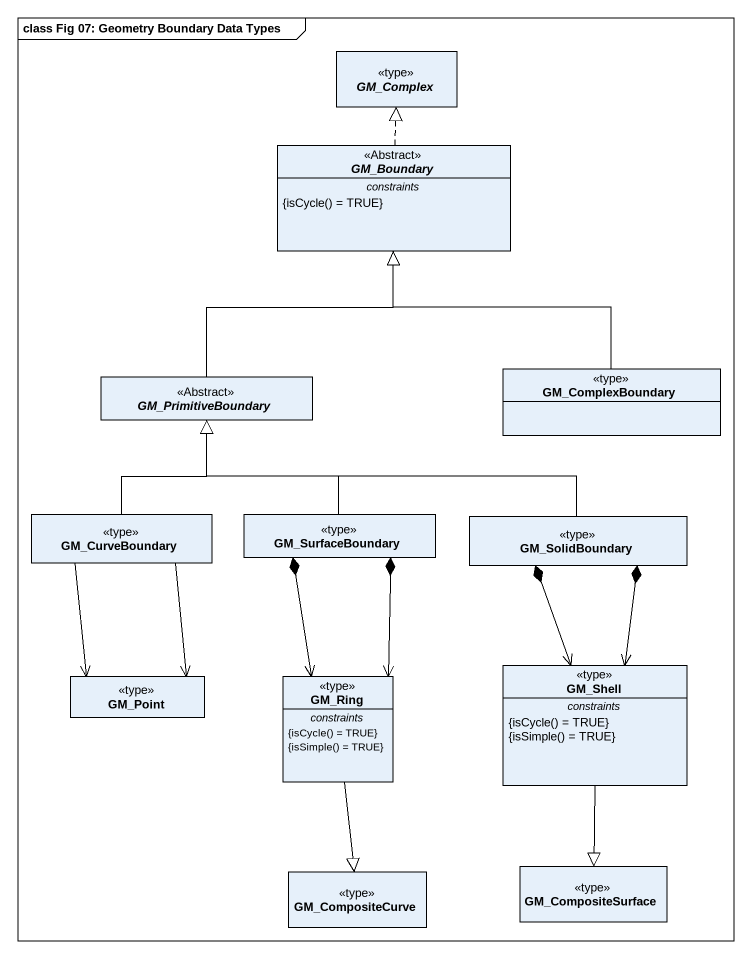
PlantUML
@startuml
mainframe class Fig 07: Geometry Boundary Data Types
hide circle
hide empty members
abstract class GM_Complex <<type>>
abstract class GM_Boundary <<Abstract>> {
  -- constraints --
  {field} {isCycle() = TRUE}
}
abstract class GM_PrimitiveBoundary <<Abstract>>
class GM_ComplexBoundary <<type>>
class GM_CurveBoundary <<type>>
class GM_SurfaceBoundary <<type>>
class GM_SolidBoundary <<type>>
class GM_Shell <<type>> {
  -- constraints --
  {field} {isCycle() = TRUE}
  {field} {isSimple() = TRUE}
}
class GM_Point <<type>>
class GM_Ring <<type>> {
  -- constraints --
  {field} {isCycle() = TRUE}
  {field} {isSimple() = TRUE}
}
class GM_CompositeSurface <<type>>
class GM_CompositeCurve <<type>>
GM_Boundary .up.|> GM_Complex
GM_PrimitiveBoundary -up-|> GM_Boundary
GM_ComplexBoundary -up-|> GM_Boundary
GM_CurveBoundary -up-|> GM_PrimitiveBoundary
GM_CurveBoundary --> GM_Point
GM_CurveBoundary --> GM_Point
GM_SurfaceBoundary -up-|> GM_PrimitiveBoundary
GM_SurfaceBoundary *--> GM_Ring
GM_SurfaceBoundary *--> GM_Ring
GM_SolidBoundary -left-|> GM_PrimitiveBoundary
GM_SolidBoundary *--> GM_Shell
GM_SolidBoundary *--> GM_Shell
GM_Shell --|> GM_CompositeSurface
GM_Ring --|> GM_CompositeCurve
@enduml
